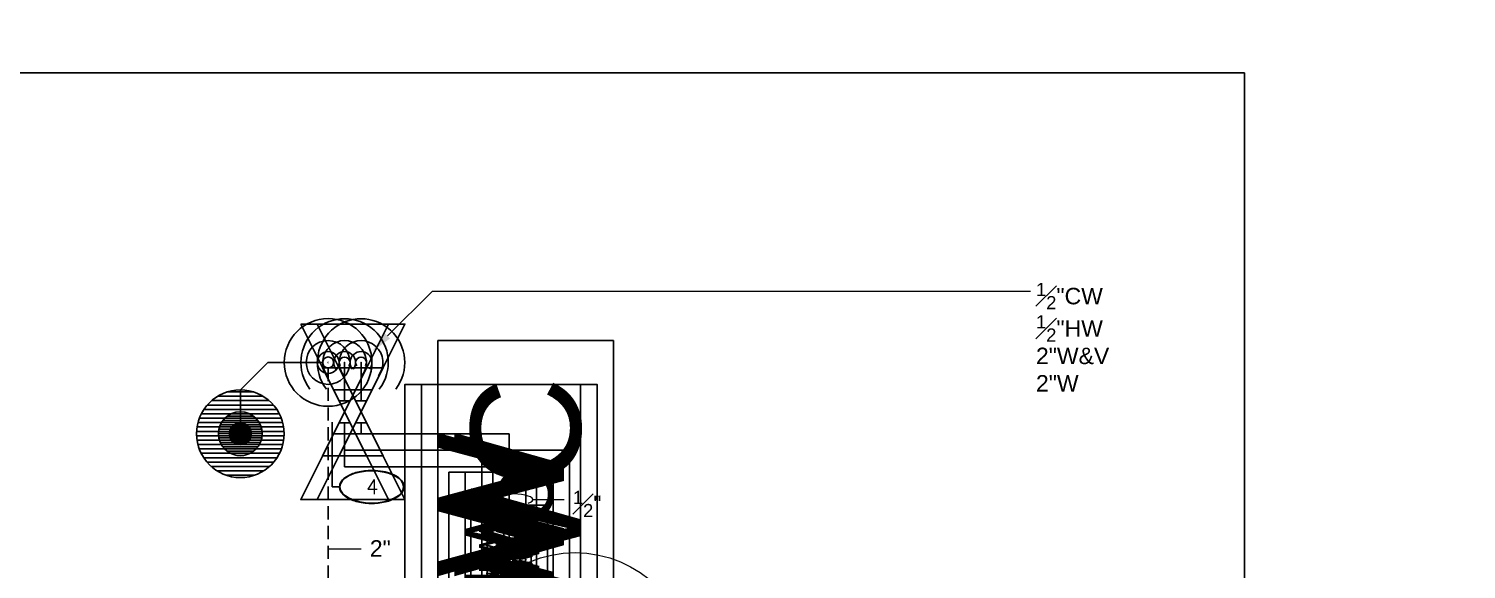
# Model space of a CAD drawing. Extents: x -6836 to 13740, y -142 to 3166.
# Drawn here: x -832.8 to -439.9, y 906.7 to 1054.5 of the extents above; entities that cross this region are included whole.
import ezdxf
from ezdxf import colors
from ezdxf.entities.mleader import LeaderData, LeaderLine
from ezdxf.enums import TextEntityAlignment as Align
from ezdxf.math import Vec2, Vec3

# ---------------------------------------------------------------- set-up
doc = ezdxf.new("R2010")
doc.units = 0
doc.header["$LTSCALE"] = 18
doc.header["$MEASUREMENT"] = 0
doc.linetypes.add('VENT', pattern=[0.3, 0.2, -0.1])
for name, color, linetype, lineweight in [('G-ANNO-TEXT', 70, 'Continuous', 0), ('G-ANNO-TEXT @ 1', 70, 'Continuous', 0), ('G-ANNO-TEXT @ 192', 70, 'Continuous', 0), ('G-ANNO-TEXT @ 384', 70, 'Continuous', 0), ('G-ANNO-TEXT @ 48', 70, 'Continuous', 0), ('G-ANNO-TEXT @ 96', 70, 'Continuous', 0)]:
    doc.layers.add(name, color=color, linetype=linetype, lineweight=lineweight)
for name, color, linetype in [('P-CW-N', 4, 'Continuous'), ('P-CW-N @ 1 (1)', 4, 'Continuous'), ('P-CW-N @ 192', 4, 'Continuous'), ('P-CW-N @ 384', 4, 'Continuous'), ('P-CW-N @ 48', 4, 'Continuous'), ('P-CW-N @ 96', 4, 'Continuous'), ('P-HW-N', 1, 'Continuous'), ('P-HW-N @ 1 (1)', 1, 'Continuous'), ('P-HW-N @ 192', 1, 'Continuous'), ('P-HW-N @ 384', 1, 'Continuous'), ('P-HW-N @ 48', 1, 'Continuous'), ('P-HW-N @ 96', 1, 'Continuous'), ('P-HWC-N', 2, 'Continuous'), ('P-HWC-N @ 1 (1)', 2, 'Continuous'), ('P-HWC-N @ 192', 2, 'Continuous'), ('P-HWC-N @ 384', 2, 'Continuous'), ('P-HWC-N @ 48', 2, 'Continuous'), ('P-HWC-N @ 96', 2, 'Continuous'), ('P-PLBG-ITEM', 70, 'Continuous'), ('P-SAN-N', 6, 'Continuous'), ('P-SAN-N @ 1 (1)', 6, 'Continuous'), ('P-SAN-N @ 192', 6, 'Continuous'), ('P-SAN-N @ 384', 6, 'Continuous'), ('P-SAN-N @ 48', 6, 'Continuous'), ('P-SAN-N @ 96', 6, 'Continuous'), ('P-SANV-N', 5, 'VENT')]:
    doc.layers.add(name, color=color, linetype=linetype)
doc.styles.add('Arial', font='arial.ttf')
doc.styles.get("Standard").update_dxf_attribs({"font": 'txt.shx'})
doc.dimstyles.new('Loop048', dxfattribs={"dimscale": 0, "dimtxt": 0.09375, "dimasz": 0.03125, "dimexe": 0.0625, "dimexo": 0.0625, "dimgap": 0.09375, "dimtad": 1, "dimdec": 4, "dimzin": 3, "dimdsep": 46, "dimlunit": 4, "dimtxsty": 'Arial', "dimblk": 'OBLIQUE', "dimcen": 0.09375, "dimdle": 0.0625, "dimclrd": 256, "dimclre": 256, "dimclrt": 256, "dimadec": 4, "dimazin": 0, "dimtfac": 0.8, "dimtdec": 4, "dimtix": 1, "dimtofl": 0, "dimtmove": 1, "dimatfit": 0, "dimldrblk": 'LeaderNoteBlock', "dimfxl": 1, "dimfrac": 1, "dimtolj": 1, "dimtzin": 0, "dimlwd": -1, "dimlwe": -1, "dimarcsym": 0})

# ---------------------------------------------------------------- blocks, each defined once
blk = doc.blocks.new('*U28')
at = {"linetype": 'Continuous'}
blk.add_circle((0, 0), 0.0829, dxfattribs=at)
at = {"linetype": 'Continuous', "style": 'Arial'}
blk.add_text('TP', height=0.07812, dxfattribs=at).set_placement((0, 0), align=Align.MIDDLE)
blk = doc.blocks.new('*U2299')
at = {"layer": 'G-ANNO-TEXT @ 1'}
blk.add_blockref('*U28', (-683.5, 879.4), dxfattribs=at)
at = {"layer": 'G-ANNO-TEXT @ 192', "xscale": 192, "yscale": 192, "zscale": 192}
blk.add_blockref('*U28', (-683.5, 879.4), dxfattribs=at)
at = {"layer": 'G-ANNO-TEXT @ 384', "xscale": 384, "yscale": 384, "zscale": 384}
blk.add_blockref('*U28', (-683.5, 879.4), dxfattribs=at)
at = {"layer": 'G-ANNO-TEXT @ 48', "xscale": 48, "yscale": 48, "zscale": 48}
blk.add_blockref('*U28', (-683.5, 879.4), dxfattribs=at)
at = {"layer": 'G-ANNO-TEXT @ 96', "xscale": 96, "yscale": 96, "zscale": 96}
blk.add_blockref('*U28', (-683.5, 879.4), dxfattribs=at)
blk = doc.blocks.new('*U41')
blk.add_circle((0, 0), 0.0312)
blk = doc.blocks.new('*U2302')
at = {"layer": 'P-SAN-N @ 1 (1)'}
blk.add_blockref('*U41', (-751, 963.24), dxfattribs=at)
at = {"layer": 'P-SAN-N @ 192', "xscale": 192, "yscale": 192, "zscale": 192}
blk.add_blockref('*U41', (-751, 963.24), dxfattribs=at)
at = {"layer": 'P-SAN-N @ 384', "xscale": 384, "yscale": 384, "zscale": 384}
blk.add_blockref('*U41', (-751, 963.24), dxfattribs=at)
at = {"layer": 'P-SAN-N @ 48', "xscale": 48, "yscale": 48, "zscale": 48}
blk.add_blockref('*U41', (-751, 963.24), dxfattribs=at)
at = {"layer": 'P-SAN-N @ 96', "xscale": 96, "yscale": 96, "zscale": 96}
blk.add_blockref('*U41', (-751, 963.24), dxfattribs=at)
blk = doc.blocks.new('*U38')
at = {"linetype": 'Continuous'}
blk.add_arc((0, 0), 0.0311, 322.567, 217.433, dxfattribs=at)
blk = doc.blocks.new('*U2306')
at = {"layer": 'P-CW-N @ 1 (1)'}
blk.add_blockref('*U38', (-742, 963.24), dxfattribs=at)
at = {"layer": 'P-CW-N @ 192', "xscale": 192, "yscale": 192, "zscale": 192}
blk.add_blockref('*U38', (-742, 963.24), dxfattribs=at)
at = {"layer": 'P-CW-N @ 384', "xscale": 384, "yscale": 384, "zscale": 384}
blk.add_blockref('*U38', (-742, 963.24), dxfattribs=at)
at = {"layer": 'P-CW-N @ 48', "xscale": 48, "yscale": 48, "zscale": 48}
blk.add_blockref('*U38', (-742, 963.24), dxfattribs=at)
at = {"layer": 'P-CW-N @ 96', "xscale": 96, "yscale": 96, "zscale": 96}
blk.add_blockref('*U38', (-742, 963.24), dxfattribs=at)
blk = doc.blocks.new('*U2307')
at = {"layer": 'P-HW-N @ 1 (1)'}
blk.add_blockref('*U38', (-746.5, 963.24), dxfattribs=at)
at = {"layer": 'P-HW-N @ 192', "xscale": 192, "yscale": 192, "zscale": 192}
blk.add_blockref('*U38', (-746.5, 963.24), dxfattribs=at)
at = {"layer": 'P-HW-N @ 384', "xscale": 384, "yscale": 384, "zscale": 384}
blk.add_blockref('*U38', (-746.5, 963.24), dxfattribs=at)
at = {"layer": 'P-HW-N @ 48', "xscale": 48, "yscale": 48, "zscale": 48}
blk.add_blockref('*U38', (-746.5, 963.24), dxfattribs=at)
at = {"layer": 'P-HW-N @ 96', "xscale": 96, "yscale": 96, "zscale": 96}
blk.add_blockref('*U38', (-746.5, 963.24), dxfattribs=at)
blk = doc.blocks.new('*U36')
h = blk.add_hatch()
h.set_pattern_fill('ANSI31', color=256, scale=0.025, angle=135)
edge = h.paths.add_edge_path()
edge.add_arc((0, 0), 0.0313, 0, 360)
blk.add_circle((0, 0), 0.0312)
blk = doc.blocks.new('*U2665')
at = {"layer": 'P-SAN-N @ 1 (1)'}
blk.add_blockref('*U36', (-775, 943.74), dxfattribs=at)
at = {"layer": 'P-SAN-N @ 192', "xscale": 192, "yscale": 192, "zscale": 192}
blk.add_blockref('*U36', (-775, 943.74), dxfattribs=at)
at = {"layer": 'P-SAN-N @ 384', "xscale": 384, "yscale": 384, "zscale": 384}
blk.add_blockref('*U36', (-775, 943.74), dxfattribs=at)
at = {"layer": 'P-SAN-N @ 48', "xscale": 48, "yscale": 48, "zscale": 48}
blk.add_blockref('*U36', (-775, 943.74), dxfattribs=at)
at = {"layer": 'P-SAN-N @ 96', "xscale": 96, "yscale": 96, "zscale": 96}
blk.add_blockref('*U36', (-775, 943.74), dxfattribs=at)
blk = doc.blocks.new('PLMB BALL VALVES')
at = {"linetype": 'Continuous'}
blk.add_lwpolyline([(-0.0625, -0.03125), (-0.0625, 0.03125), (0.0625, -0.03125), (0.0625, 0.03125), (-0.0625, -0.03125)], dxfattribs=at)
blk = doc.blocks.new('*U2666')
at = {"layer": 'P-HW-N @ 1 (1)', "rotation": 270}
blk.add_blockref('PLMB BALL VALVES', (-746.5, 949.74), dxfattribs=at)
at = {"layer": 'P-HW-N @ 192', "xscale": 192, "yscale": 192, "zscale": 192, "rotation": 270}
blk.add_blockref('PLMB BALL VALVES', (-746.5, 949.74), dxfattribs=at)
at = {"layer": 'P-HW-N @ 384', "xscale": 384, "yscale": 384, "zscale": 384, "rotation": 270}
blk.add_blockref('PLMB BALL VALVES', (-746.5, 949.74), dxfattribs=at)
at = {"layer": 'P-HW-N @ 48', "xscale": 48, "yscale": 48, "zscale": 48, "rotation": 270}
blk.add_blockref('PLMB BALL VALVES', (-746.5, 949.74), dxfattribs=at)
at = {"layer": 'P-HW-N @ 96', "xscale": 96, "yscale": 96, "zscale": 96, "rotation": 270}
blk.add_blockref('PLMB BALL VALVES', (-746.5, 949.74), dxfattribs=at)
blk = doc.blocks.new('*U2667')
at = {"layer": 'P-CW-N @ 1 (1)', "rotation": 270}
blk.add_blockref('PLMB BALL VALVES', (-742, 949.74), dxfattribs=at)
at = {"layer": 'P-CW-N @ 192', "xscale": 192, "yscale": 192, "zscale": 192, "rotation": 270}
blk.add_blockref('PLMB BALL VALVES', (-742, 949.74), dxfattribs=at)
at = {"layer": 'P-CW-N @ 384', "xscale": 384, "yscale": 384, "zscale": 384, "rotation": 270}
blk.add_blockref('PLMB BALL VALVES', (-742, 949.74), dxfattribs=at)
at = {"layer": 'P-CW-N @ 48', "xscale": 48, "yscale": 48, "zscale": 48, "rotation": 270}
blk.add_blockref('PLMB BALL VALVES', (-742, 949.74), dxfattribs=at)
at = {"layer": 'P-CW-N @ 96', "xscale": 96, "yscale": 96, "zscale": 96, "rotation": 270}
blk.add_blockref('PLMB BALL VALVES', (-742, 949.74), dxfattribs=at)
blk = doc.blocks.new('*U39')
at = {"layer": 'DEFPOINTS'}
blk.add_lwpolyline([(-0.125, -0.0625), (0.125, -0.0625), (0.125, 0.0625), (-0.125, 0.0625)], close=True, dxfattribs=at)
at = {"style": 'Arial'}
blk.add_text('HW', height=0.07812, dxfattribs=at).set_placement((0, 0), align=Align.MIDDLE)
blk = doc.blocks.new('*U2677')
at = {"layer": 'P-HW-N @ 1 (1)', "linetype": 'ByBlock', "lineweight": -2, "rotation": 89.99999999999999}
blk.add_blockref('*U39', (-706, 909.24), dxfattribs=at)
at = {"layer": 'P-HW-N @ 192', "linetype": 'ByBlock', "lineweight": -2, "xscale": 192, "yscale": 192, "zscale": 192, "rotation": 89.99999999999999}
blk.add_blockref('*U39', (-706, 909.24), dxfattribs=at)
at = {"layer": 'P-HW-N @ 384', "linetype": 'ByBlock', "lineweight": -2, "xscale": 384, "yscale": 384, "zscale": 384, "rotation": 89.99999999999999}
blk.add_blockref('*U39', (-706, 909.24), dxfattribs=at)
at = {"layer": 'P-HW-N @ 48', "linetype": 'ByBlock', "lineweight": -2, "xscale": 48, "yscale": 48, "zscale": 48, "rotation": 90}
blk.add_blockref('*U39', (-706, 909.24), dxfattribs=at)
at = {"layer": 'P-HW-N @ 96', "linetype": 'ByBlock', "lineweight": -2, "xscale": 96, "yscale": 96, "zscale": 96, "rotation": 89.99999999999999}
blk.add_blockref('*U39', (-706, 909.24), dxfattribs=at)
blk = doc.blocks.new('*U17')
at = {"layer": 'DEFPOINTS'}
blk.add_lwpolyline([(-0.125, -0.0625), (0.125, -0.0625), (0.125, 0.0625), (-0.125, 0.0625)], close=True, dxfattribs=at)
at = {"style": 'Arial'}
blk.add_text('CW', height=0.07812, dxfattribs=at).set_placement((0, 0), align=Align.MIDDLE)
blk = doc.blocks.new('*U2678')
at = {"layer": 'P-CW-N @ 1 (1)', "linetype": 'ByBlock', "lineweight": -2, "rotation": 89.99999999999999}
blk.add_blockref('*U17', (-701.5, 909.24), dxfattribs=at)
at = {"layer": 'P-CW-N @ 192', "linetype": 'ByBlock', "lineweight": -2, "xscale": 192, "yscale": 192, "zscale": 192, "rotation": 89.99999999999999}
blk.add_blockref('*U17', (-701.5, 909.24), dxfattribs=at)
at = {"layer": 'P-CW-N @ 384', "linetype": 'ByBlock', "lineweight": -2, "xscale": 384, "yscale": 384, "zscale": 384, "rotation": 89.99999999999999}
blk.add_blockref('*U17', (-701.5, 909.24), dxfattribs=at)
at = {"layer": 'P-CW-N @ 48', "linetype": 'ByBlock', "lineweight": -2, "xscale": 48, "yscale": 48, "zscale": 48, "rotation": 90}
blk.add_blockref('*U17', (-701.5, 909.24), dxfattribs=at)
at = {"layer": 'P-CW-N @ 96', "linetype": 'ByBlock', "lineweight": -2, "xscale": 96, "yscale": 96, "zscale": 96, "rotation": 89.99999999999999}
blk.add_blockref('*U17', (-701.5, 909.24), dxfattribs=at)
blk = doc.blocks.new('*U16')
at = {"layer": 'DEFPOINTS'}
blk.add_lwpolyline([(-0.15625, -0.0625), (0.15625, -0.0625), (0.15625, 0.0625), (-0.15625, 0.0625)], close=True, dxfattribs=at)
at = {"style": 'Arial'}
blk.add_text('HWC', height=0.078125, dxfattribs=at).set_placement((0, 0), align=Align.MIDDLE)
blk = doc.blocks.new('*U2679')
at = {"layer": 'P-HWC-N @ 1 (1)', "linetype": 'ByBlock', "lineweight": -2, "rotation": 89.99999999999999}
blk.add_blockref('*U16', (-697, 909.24), dxfattribs=at)
at = {"layer": 'P-HWC-N @ 192', "linetype": 'ByBlock', "lineweight": -2, "xscale": 192, "yscale": 192, "zscale": 192, "rotation": 89.99999999999999}
blk.add_blockref('*U16', (-697, 909.24), dxfattribs=at)
at = {"layer": 'P-HWC-N @ 384', "linetype": 'ByBlock', "lineweight": -2, "xscale": 384, "yscale": 384, "zscale": 384, "rotation": 89.99999999999999}
blk.add_blockref('*U16', (-697, 909.24), dxfattribs=at)
at = {"layer": 'P-HWC-N @ 48', "linetype": 'ByBlock', "lineweight": -2, "xscale": 48, "yscale": 48, "zscale": 48, "rotation": 90}
blk.add_blockref('*U16', (-697, 909.24), dxfattribs=at)
at = {"layer": 'P-HWC-N @ 96', "linetype": 'ByBlock', "lineweight": -2, "xscale": 96, "yscale": 96, "zscale": 96, "rotation": 89.99999999999999}
blk.add_blockref('*U16', (-697, 909.24), dxfattribs=at)
blk = doc.blocks.new('_Oblique')
at = {"color": 0, "linetype": 'ByBlock', "lineweight": -2}
blk.add_line((-0.5, -0.5), (0.5, 0.5), dxfattribs=at)
blk = doc.blocks.new('LeaderNoteBlock')
blk.add_ellipse((0, 0), major_axis=(1, 0), ratio=0.25, start_param=5.387521, end_param=10.320443)

msp = doc.modelspace()

# ---------------------------------------------------------------- linework, layer by layer
at = {"layer": 'DEFPOINTS'}
msp.add_lwpolyline([(-1042.56235, 287.67924), (-500.49601, 287.67924), (-500.49601, 1042.42043), (-1042.56235, 1042.42043)], close=True, dxfattribs=at)
at = {"layer": 'G-ANNO-TEXT'}
for p, q in [((-695, 925.7428), (-688, 925.7428)), ((-688, 925.7428), (-686.5, 925.7428))]:
    msp.add_line(p, q, dxfattribs=at)
msp.add_ellipse((-701.5, 925.7428), major_axis=(6.5, 0), ratio=0.25, start_param=5.63143358, end_param=10.076529688, dxfattribs=at)
at = {"layer": 'P-CW-N'}
for p, q in [((-742, 963.2428), (-742, 952.7428)), ((-742, 946.7428), (-742, 943.7428)), ((-701.5, 943.7428), (-742, 943.7428)), ((-701.5, 915.2428), (-701.5, 943.7428))]:
    msp.add_line(p, q, dxfattribs=at)
at = {"layer": 'P-HW-N'}
for p, q in [((-746.5, 963.2428), (-746.5, 952.7428)), ((-746.5, 946.7428), (-746.5, 939.2428)), ((-706, 939.2428), (-746.5, 939.2428)), ((-706, 915.2428), (-706, 939.2428))]:
    msp.add_line(p, q, dxfattribs=at)
at = {"layer": 'P-HWC-N'}
for p, q in [((-746.5, 939.2428), (-746.5, 934.7428)), ((-746.5, 934.7428), (-707.5, 934.7428)), ((-704.5, 934.7428), (-703, 934.7428)), ((-700, 934.7428), (-697, 934.7428)), ((-697, 916.7308), (-697, 934.7428))]:
    msp.add_line(p, q, dxfattribs=at)
at = {"layer": 'P-PLBG-ITEM'}
msp.add_line((-749.87276, 929.20923), (-747.87276, 929.20923), dxfattribs=at)
msp.add_lwpolyline([(-749.87276, 946.88809), (-749.87276, 929.20923)], dxfattribs=at)
msp.add_ellipse((-739.06564, 929.20632), major_axis=(-8.70713, 0), ratio=0.506426732, dxfattribs=at)
msp.add_open_spline([(-747.87276, 929.20632), (-747.87276, 928.82365), (-747.7778, 928.44137), (-747.2469, 927.38483), (-746.5844, 926.74858), (-744.77884, 925.69879), (-743.63567, 925.28566), (-741.10582, 924.76374), (-739.72107, 924.65558), (-737.00098, 924.76677), (-735.6678, 924.986), (-733.33304, 925.70755), (-732.33303, 926.20898), (-730.99283, 927.30249), (-730.57133, 927.86744), (-730.21976, 928.94928), (-730.21903, 929.4567), (-730.53472, 930.4369), (-730.84933, 930.90899), (-731.74966, 931.77112), (-732.33554, 932.16167), (-733.718, 932.82646), (-734.51447, 933.10052), (-736.23676, 933.50554), (-737.16228, 933.63638), (-739.42523, 933.76287), (-740.77803, 933.682), (-743.28017, 933.22648), (-744.42777, 932.8523), (-746.28984, 931.8811), (-747.00404, 931.28475), (-747.71985, 930.17463), (-747.87276, 929.69102), (-747.87276, 929.20632)], degree=3, knots=[0, 0, 0, 0, 0.249186373, 0.249186373, 0.716570098, 0.716570098, 1.183953823, 1.183953823, 1.651337548, 1.651337548, 2.118721273, 2.118721273, 2.586104998, 2.586104998, 2.978475893, 2.978475893, 3.303272132, 3.303272132, 3.62806837, 3.62806837, 3.952864609, 3.952864609, 4.277660847, 4.277660847, 4.602457086, 4.602457086, 5.057490129, 5.057490129, 5.512523173, 5.512523173, 5.967556217, 5.967556217, 6.283185307, 6.283185307, 6.283185307, 6.283185307], dxfattribs=at)
at = {"layer": 'P-SAN-N'}
for p, q in [((-767.5, 963.2428), (-775, 955.7428)), ((-752.5, 963.2428), (-767.5, 963.2428)), ((-775, 955.7428), (-775, 943.7428))]:
    msp.add_line(p, q, dxfattribs=at)
at = {"layer": 'P-SANV-N'}
msp.add_line((-751, 961.7428), (-751, 885.2428), dxfattribs=at)

# ---------------------------------------------------------------- block references
at = {"layer": 'G-ANNO-TEXT'}
msp.add_blockref('*U2299', (0, 0), dxfattribs=at)
at = {"layer": 'P-CW-N'}
for name in ['*U2306', '*U2667', '*U2678']:
    msp.add_blockref(name, (0, 0), dxfattribs=at)
at = {"layer": 'P-HW-N'}
for name in ['*U2307', '*U2666', '*U2677']:
    msp.add_blockref(name, (0, 0), dxfattribs=at)
at = {"layer": 'P-HWC-N'}
msp.add_blockref('*U2679', (0, 0), dxfattribs=at)
at = {"layer": 'P-SAN-N'}
for name in ['*U2302', '*U2665']:
    msp.add_blockref(name, (0, 0), dxfattribs=at)

# ---------------------------------------------------------------- texts
at = {"layer": 'G-ANNO-TEXT', "char_height": 4.5, "attachment_point": 1, "style": 'Arial'}
for s, insert, width in [('\\A1;{\\H0.8x;\\S1#2;}"', (-684.1, 928.1428), 57.6), ('2"', (-739.6, 914.6428), 32.1)]:
    msp.add_mtext(s, dxfattribs=dict(at, insert=insert, width=width))
at = {"layer": 'P-PLBG-ITEM'}
msp.add_text('4', height=4, dxfattribs=at).set_placement((-738.95755, 929.23978), align=Align.MIDDLE_CENTER)

# ---------------------------------------------------------------- leaders
at = {"layer": 'G-ANNO-TEXT'}
msp.add_leader([(-751, 912.2428), (-745, 912.2428), (-742, 912.2428)], dimstyle='Loop048', override={"dimscale": 0}, dxfattribs=at)
ml = msp.add_multileader_mtext('Standard', dxfattribs=at)
ml.set_content('PROVIDE UNISTRUT POLE FROM FLOOR TO CEILING TO SUPPORT VENT AND TP PIPING', color=256, style='Arial')
ml.set_leader_properties(color=256, linetype='ByLayer', lineweight=-1)
ml.build(insert=Vec2(0, 0))
ml.multileader.update_dxf_attribs({"has_dogleg": 0, "dogleg_length": 0.125, "arrow_head_size": 6, "scale": 48})
ctx = ml.context
ctx.base_point, ctx.scale, ctx.char_height, ctx.arrow_head_size, ctx.landing_gap_size, ctx.plane_origin = Vec3(624.99864, 1039.5), 48, 4.5, 6, 1.5, Vec3(1114.5, 1054.5)
ctx.text_align_type = 2
notes = []
notes.append((ctx, [(0, (1, 1, 0), (735, 1039.5), (-1, 0), 6, [(0, [(1114.5, 1054.5), (1110, 1039.5)], 0, [])])]))
ctx.mtext.insert, ctx.mtext.width, ctx.mtext.alignment, ctx.mtext.flow_direction = Vec3(727.5, 1041.78837), 103.5677521, 3, 5
ml = msp.add_multileader_mtext('Standard', dxfattribs=at)
ml.set_content('CONNECT TO HVAC AIR SEPARATOR - SEE HVAC DRAWINGS FOR SIZE AND LOCATION', color=256, style='Arial')
ml.set_leader_properties(color=256, linetype='ByLayer', lineweight=-1)
ml.build(insert=Vec2(0, 0))
ml.multileader.update_dxf_attribs({"has_dogleg": 0, "dogleg_length": 0.125, "arrow_head_size": 6, "scale": 48})
ctx = ml.context
ctx.base_point, ctx.scale, ctx.char_height, ctx.arrow_head_size, ctx.landing_gap_size, ctx.plane_origin = Vec3(612.87381, 999), 48, 4.5, 6, 1.5, Vec3(1041, 970.5)
ctx.text_align_type = 2
notes.append((ctx, [(0, (1, 1, 0), (735, 999), (-1, 0), 6, [(0, [(1041, 970.5), (1014, 999)], 0, [])])]))
ctx.mtext.insert, ctx.mtext.width, ctx.mtext.alignment, ctx.mtext.flow_direction = Vec3(727.5, 1001.28837), 114.2223508, 3, 5
ml = msp.add_multileader_mtext('Standard', dxfattribs=at)
ml.set_content('\\A1;{\\H0.8x;\\S1#2;}"CW\\P{\\H0.8x;\\S1#2;}"HW\\P2"W&V\\P2"W', color=256, style='Arial')
ml.set_leader_properties(color=256, linetype='ByLayer', lineweight=-1)
ml.build(insert=Vec2(0, 0))
ml.multileader.update_dxf_attribs({"has_dogleg": 0, "dogleg_length": 0.125, "arrow_head_size": 6, "scale": 48})
ctx = ml.context
ctx.base_point, ctx.scale, ctx.char_height, ctx.arrow_head_size, ctx.landing_gap_size, ctx.plane_origin = Vec3(-559, 982.7428), 48, 4.5, 6, 1.5, Vec3(-739, 966.2428)
notes.append((ctx, [(0, (1, 1, 0), (-565, 982.7428), (1, 0), 6, [(0, [(-739, 966.2428), (-722.5, 982.7428)], 0, [])])]))
ctx.mtext.insert, ctx.mtext.flow_direction = Vec3(-557.5, 984.9928), 5
for ctx, leaders in notes:
    for number, flags, end, landing, length, lines in leaders:
        leader = LeaderData()
        leader.index, (leader.has_last_leader_line, leader.has_dogleg_vector, leader.attachment_direction) = number, flags
        leader.last_leader_point, leader.dogleg_vector, leader.dogleg_length = Vec3(end), Vec3(landing), length
        for number, points, colour, breaks in lines:
            line = LeaderLine()
            line.index, line.vertices, line.color, line.breaks = number, Vec3.list(points), colors.encode_raw_color(colour), breaks
            leader.lines.append(line)
        ctx.leaders.append(leader)

doc.saveas('drawing.dxf')
